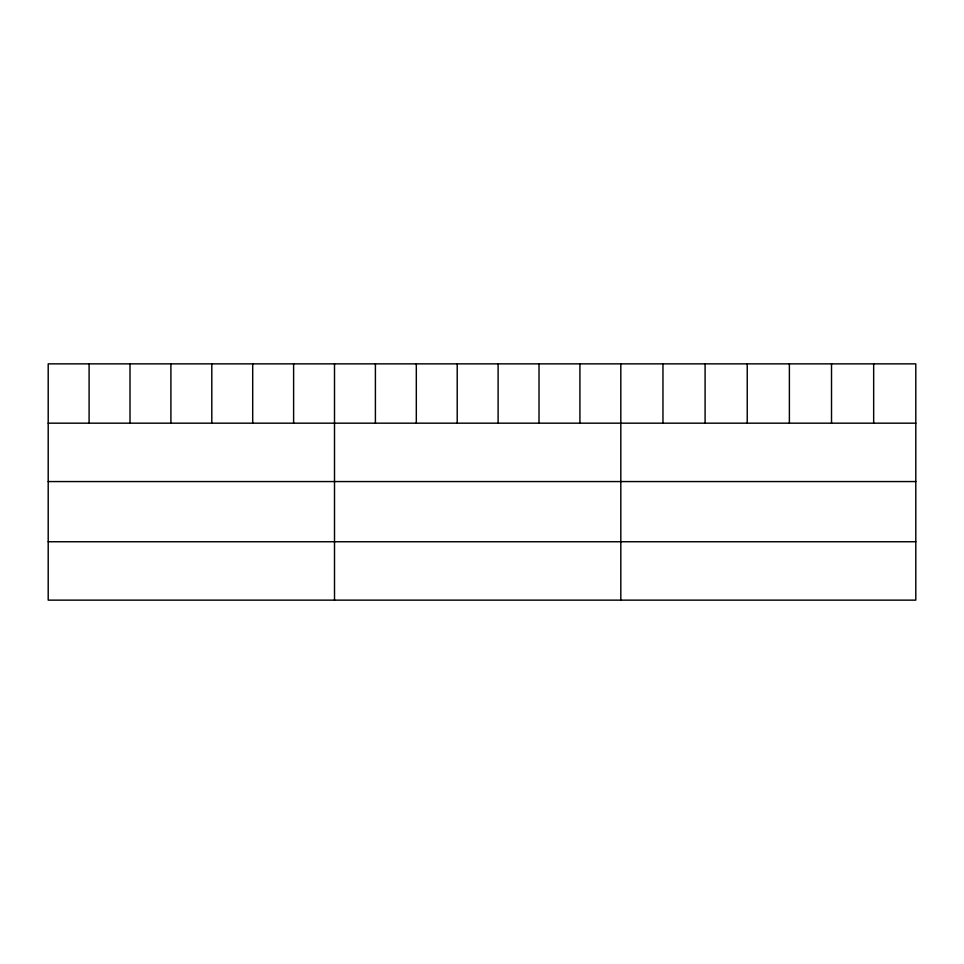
<?xml version="1.0" encoding="UTF-8"?>
<svg xmlns="http://www.w3.org/2000/svg" width="964" height="964" viewBox="0 0 964 964"><rect width="100%" height="100%" fill="white"/><g stroke="black" fill="none" stroke-linecap="round" stroke-linejoin="round"><path stroke-width="1.45" d="M915.8 423.172L915.8 600.138L48.2 600.138L48.2 363.862L915.8 363.862L915.8 423.172L48.2 423.172M48.2 481.566L915.8 481.566M48.2 541.744L915.8 541.744M873.661 363.862L873.661 423.172M831.522 363.862L831.522 423.172M789.383 363.862L789.383 423.172M747.233 363.862L747.233 423.172M705.094 363.862L705.094 423.172M662.955 363.862L662.955 423.172M620.816 363.862L620.816 600.138M579.918 363.862L579.918 423.172M539.009 363.862L539.009 423.172M498.111 363.862L498.111 423.172M457.213 363.862L457.213 423.172M416.315 363.862L416.315 423.172M375.406 363.862L375.406 423.172M334.508 363.862L334.508 600.138M293.61 363.862L293.61 423.172M252.701 363.862L252.701 423.172M211.803 363.862L211.803 423.172M170.905 363.862L170.905 423.172M130.007 363.862L130.007 423.172M89.098 363.862L89.098 423.172"/></g></svg>
